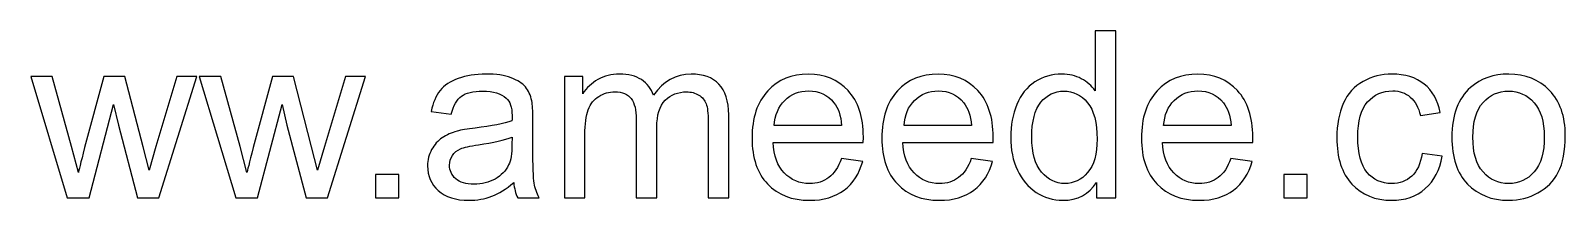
# Model space of a CAD drawing. Header units: millimetres. Extents: x -389 to 572, y -144 to 224.
# Drawn here: x 279 to 334.7, y -144.1 to -137.9 of the extents above; entities that cross this region are included whole.
import ezdxf

# ---------------------------------------------------------------- set-up
doc = ezdxf.new("R2010")
doc.units = ezdxf.units.MM
doc.header["$MEASUREMENT"] = 0
doc.layers.add('Layer 1', color=7, linetype='Continuous')

msp = doc.modelspace()

# ---------------------------------------------------------------- linework, layer by layer
at = {"layer": 'Layer 1', "color": 250}
for points, knots in [([(317.6914, -143.965), (317.6914, -143.965), (317.6914, -143.4076), (317.6914, -143.4076), (317.6914, -143.4076), (317.4135, -143.8408), (317.0042, -144.0581), (316.4638, -144.0581), (316.4638, -144.0581), (316.1138, -144.0581), (315.7921, -143.9622), (315.5, -143.7689), (315.5, -143.7689), (315.2065, -143.5769), (314.9793, -143.3074), (314.817, -142.9631), (314.817, -142.9631), (314.6561, -142.6174), (314.5757, -142.2209), (314.5757, -141.7721), (314.5757, -141.7721), (314.5757, -141.3347), (314.6491, -140.9382), (314.7944, -140.5811), (314.7944, -140.5811), (314.9412, -140.2255), (315.1599, -139.9518), (315.452, -139.7627), (315.452, -139.7627), (315.7427, -139.5722), (316.0701, -139.4776), (316.4299, -139.4776), (316.4299, -139.4776), (316.6952, -139.4776), (316.9309, -139.5341), (317.1369, -139.6456), (317.1369, -139.6456), (317.3429, -139.7571), (317.5108, -139.9038), (317.6406, -140.083), (317.6406, -140.083), (317.6406, -140.083), (317.6406, -137.9028), (317.6406, -137.9028), (317.6406, -137.9028), (317.6406, -137.9028), (318.3857, -137.9028), (318.3857, -137.9028), (318.3857, -137.9028), (318.3857, -137.9028), (318.3857, -143.965), (318.3857, -143.965), (318.3857, -143.965), (318.3857, -143.965), (317.6914, -143.965), (317.6914, -143.965)], [0, 0, 0, 0, 0.0666667, 0.0666667, 0.0666667, 0.0666667, 0.1333333, 0.1333333, 0.1333333, 0.1333333, 0.2, 0.2, 0.2, 0.2, 0.2666667, 0.2666667, 0.2666667, 0.2666667, 0.3333333, 0.3333333, 0.3333333, 0.3333333, 0.4, 0.4, 0.4, 0.4, 0.4666667, 0.4666667, 0.4666667, 0.4666667, 0.5333333, 0.5333333, 0.5333333, 0.5333333, 0.6, 0.6, 0.6, 0.6, 0.6666667, 0.6666667, 0.6666667, 0.6666667, 0.7333333, 0.7333333, 0.7333333, 0.7333333, 0.8, 0.8, 0.8, 0.8, 0.8666667, 0.8666667, 0.8666667, 0.8666667, 1, 1, 1, 1]), ([(280.3518, -143.965), (280.3518, -143.965), (279.024, -139.5708), (279.024, -139.5708), (279.024, -139.5708), (279.024, -139.5708), (279.8029, -139.5708), (279.8029, -139.5708), (279.8029, -139.5708), (279.8029, -139.5708), (280.5042, -142.1066), (280.5042, -142.1066), (280.5042, -142.1066), (280.5042, -142.1066), (280.7526, -143.0506), (280.7526, -143.0506), (280.7526, -143.0506), (280.7625, -143.004), (280.8387, -142.7021), (280.9798, -142.1447), (280.9798, -142.1447), (280.9798, -142.1447), (281.6755, -139.5708), (281.6755, -139.5708), (281.6755, -139.5708), (281.6755, -139.5708), (282.4389, -139.5708), (282.4389, -139.5708), (282.4389, -139.5708), (282.4389, -139.5708), (283.1007, -142.1221), (283.1007, -142.1221), (283.1007, -142.1221), (283.1007, -142.1221), (283.3166, -142.9589), (283.3166, -142.9589), (283.3166, -142.9589), (283.3166, -142.9589), (283.5692, -142.1108), (283.5692, -142.1108), (283.5692, -142.1108), (283.5692, -142.1108), (284.3284, -139.5708), (284.3284, -139.5708), (284.3284, -139.5708), (284.3284, -139.5708), (285.0523, -139.5708), (285.0523, -139.5708), (285.0523, -139.5708), (285.0523, -139.5708), (283.6736, -143.965), (283.6736, -143.965), (283.6736, -143.965), (283.6736, -143.965), (282.9031, -143.965), (282.9031, -143.965), (282.9031, -143.965), (282.9031, -143.965), (282.206, -141.3361), (282.206, -141.3361), (282.206, -141.3361), (282.206, -141.3361), (282.0296, -140.584), (282.0296, -140.584), (282.0296, -140.584), (282.0296, -140.584), (281.1406, -143.965), (281.1406, -143.965), (281.1406, -143.965), (281.1406, -143.965), (280.3518, -143.965), (280.3518, -143.965)], [0, 0, 0, 0, 0.0526316, 0.0526316, 0.0526316, 0.0526316, 0.1052632, 0.1052632, 0.1052632, 0.1052632, 0.1578947, 0.1578947, 0.1578947, 0.1578947, 0.2105263, 0.2105263, 0.2105263, 0.2105263, 0.2631579, 0.2631579, 0.2631579, 0.2631579, 0.3157895, 0.3157895, 0.3157895, 0.3157895, 0.3684211, 0.3684211, 0.3684211, 0.3684211, 0.4210526, 0.4210526, 0.4210526, 0.4210526, 0.4736842, 0.4736842, 0.4736842, 0.4736842, 0.5263158, 0.5263158, 0.5263158, 0.5263158, 0.5789474, 0.5789474, 0.5789474, 0.5789474, 0.6315789, 0.6315789, 0.6315789, 0.6315789, 0.6842105, 0.6842105, 0.6842105, 0.6842105, 0.7368421, 0.7368421, 0.7368421, 0.7368421, 0.7894737, 0.7894737, 0.7894737, 0.7894737, 0.8421053, 0.8421053, 0.8421053, 0.8421053, 0.8947368, 0.8947368, 0.8947368, 0.8947368, 1, 1, 1, 1]), ([(286.4662, -143.965), (286.4662, -143.965), (285.1384, -139.5708), (285.1384, -139.5708), (285.1384, -139.5708), (285.1384, -139.5708), (285.9173, -139.5708), (285.9173, -139.5708), (285.9173, -139.5708), (285.9173, -139.5708), (286.6186, -142.1066), (286.6186, -142.1066), (286.6186, -142.1066), (286.6186, -142.1066), (286.867, -143.0506), (286.867, -143.0506), (286.867, -143.0506), (286.8769, -143.004), (286.9531, -142.7021), (287.0942, -142.1447), (287.0942, -142.1447), (287.0942, -142.1447), (287.7899, -139.5708), (287.7899, -139.5708), (287.7899, -139.5708), (287.7899, -139.5708), (288.5533, -139.5708), (288.5533, -139.5708), (288.5533, -139.5708), (288.5533, -139.5708), (289.2151, -142.1221), (289.2151, -142.1221), (289.2151, -142.1221), (289.2151, -142.1221), (289.431, -142.9589), (289.431, -142.9589), (289.431, -142.9589), (289.431, -142.9589), (289.6836, -142.1108), (289.6836, -142.1108), (289.6836, -142.1108), (289.6836, -142.1108), (290.4428, -139.5708), (290.4428, -139.5708), (290.4428, -139.5708), (290.4428, -139.5708), (291.1667, -139.5708), (291.1667, -139.5708), (291.1667, -139.5708), (291.1667, -139.5708), (289.788, -143.965), (289.788, -143.965), (289.788, -143.965), (289.788, -143.965), (289.0175, -143.965), (289.0175, -143.965), (289.0175, -143.965), (289.0175, -143.965), (288.3204, -141.3361), (288.3204, -141.3361), (288.3204, -141.3361), (288.3204, -141.3361), (288.144, -140.584), (288.144, -140.584), (288.144, -140.584), (288.144, -140.584), (287.255, -143.965), (287.255, -143.965), (287.255, -143.965), (287.255, -143.965), (286.4662, -143.965), (286.4662, -143.965)], [0, 0, 0, 0, 0.0526316, 0.0526316, 0.0526316, 0.0526316, 0.1052632, 0.1052632, 0.1052632, 0.1052632, 0.1578947, 0.1578947, 0.1578947, 0.1578947, 0.2105263, 0.2105263, 0.2105263, 0.2105263, 0.2631579, 0.2631579, 0.2631579, 0.2631579, 0.3157895, 0.3157895, 0.3157895, 0.3157895, 0.3684211, 0.3684211, 0.3684211, 0.3684211, 0.4210526, 0.4210526, 0.4210526, 0.4210526, 0.4736842, 0.4736842, 0.4736842, 0.4736842, 0.5263158, 0.5263158, 0.5263158, 0.5263158, 0.5789474, 0.5789474, 0.5789474, 0.5789474, 0.6315789, 0.6315789, 0.6315789, 0.6315789, 0.6842105, 0.6842105, 0.6842105, 0.6842105, 0.7368421, 0.7368421, 0.7368421, 0.7368421, 0.7894737, 0.7894737, 0.7894737, 0.7894737, 0.8421053, 0.8421053, 0.8421053, 0.8421053, 0.8947368, 0.8947368, 0.8947368, 0.8947368, 1, 1, 1, 1]), ([(296.5458, -143.4147), (296.2692, -143.6503), (296.0025, -143.8154), (295.7471, -143.9128), (295.7471, -143.9128), (295.4917, -144.0102), (295.218, -144.0581), (294.9244, -144.0581), (294.9244, -144.0581), (294.4418, -144.0581), (294.0707, -143.941), (293.8111, -143.7054), (293.8111, -143.7054), (293.5514, -143.4711), (293.4216, -143.1705), (293.4216, -142.8051), (293.4216, -142.8051), (293.4216, -142.5906), (293.471, -142.3944), (293.5684, -142.2166), (293.5684, -142.2166), (293.6671, -142.0388), (293.7955, -141.8977), (293.9536, -141.7905), (293.9536, -141.7905), (294.113, -141.6832), (294.2908, -141.6014), (294.4898, -141.5463), (294.4898, -141.5463), (294.6366, -141.5082), (294.8581, -141.4716), (295.153, -141.4349), (295.153, -141.4349), (295.7542, -141.3643), (296.1987, -141.2782), (296.4823, -141.1795), (296.4823, -141.1795), (296.4851, -141.0779), (296.4865, -141.0129), (296.4865, -140.9861), (296.4865, -140.9861), (296.4865, -140.6842), (296.416, -140.4711), (296.2749, -140.3469), (296.2749, -140.3469), (296.0844, -140.179), (295.8007, -140.0957), (295.4254, -140.0957), (295.4254, -140.0957), (295.074, -140.0957), (294.8144, -140.1578), (294.6479, -140.2806), (294.6479, -140.2806), (294.4799, -140.4033), (294.3572, -140.6207), (294.2767, -140.9339), (294.2767, -140.9339), (294.2767, -140.9339), (293.5486, -140.8323), (293.5486, -140.8323), (293.5486, -140.8323), (293.6149, -140.5205), (293.7236, -140.2679), (293.876, -140.076), (293.876, -140.076), (294.0284, -139.8841), (294.2485, -139.7373), (294.5364, -139.6329), (294.5364, -139.6329), (294.8228, -139.5299), (295.1573, -139.4776), (295.5355, -139.4776), (295.5355, -139.4776), (295.9108, -139.4776), (296.217, -139.5214), (296.4527, -139.6103), (296.4527, -139.6103), (296.6869, -139.6992), (296.8605, -139.8093), (296.9706, -139.9433), (296.9706, -139.9433), (297.0806, -140.0774), (297.1582, -140.2467), (297.2034, -140.4513), (297.2034, -140.4513), (297.2274, -140.5783), (297.2401, -140.8069), (297.2401, -141.1357), (297.2401, -141.1357), (297.2401, -141.1357), (297.2401, -142.1235), (297.2401, -142.1235), (297.2401, -142.1235), (297.2401, -142.8135), (297.2556, -143.2496), (297.2866, -143.4344), (297.2866, -143.4344), (297.3163, -143.6193), (297.3784, -143.7957), (297.4687, -143.965), (297.4687, -143.965), (297.4687, -143.965), (296.6897, -143.965), (296.6897, -143.965), (296.6897, -143.965), (296.615, -143.8084), (296.567, -143.6249), (296.5458, -143.4147)], [0, 0, 0, 0, 0.0357143, 0.0357143, 0.0357143, 0.0357143, 0.0714286, 0.0714286, 0.0714286, 0.0714286, 0.1071429, 0.1071429, 0.1071429, 0.1071429, 0.1428571, 0.1428571, 0.1428571, 0.1428571, 0.1785714, 0.1785714, 0.1785714, 0.1785714, 0.2142857, 0.2142857, 0.2142857, 0.2142857, 0.25, 0.25, 0.25, 0.25, 0.2857143, 0.2857143, 0.2857143, 0.2857143, 0.3214286, 0.3214286, 0.3214286, 0.3214286, 0.3571429, 0.3571429, 0.3571429, 0.3571429, 0.3928571, 0.3928571, 0.3928571, 0.3928571, 0.4285714, 0.4285714, 0.4285714, 0.4285714, 0.4642857, 0.4642857, 0.4642857, 0.4642857, 0.5, 0.5, 0.5, 0.5, 0.5357143, 0.5357143, 0.5357143, 0.5357143, 0.5714286, 0.5714286, 0.5714286, 0.5714286, 0.6071429, 0.6071429, 0.6071429, 0.6071429, 0.6428571, 0.6428571, 0.6428571, 0.6428571, 0.6785714, 0.6785714, 0.6785714, 0.6785714, 0.7142857, 0.7142857, 0.7142857, 0.7142857, 0.75, 0.75, 0.75, 0.75, 0.7857143, 0.7857143, 0.7857143, 0.7857143, 0.8214286, 0.8214286, 0.8214286, 0.8214286, 0.8571429, 0.8571429, 0.8571429, 0.8571429, 0.8928571, 0.8928571, 0.8928571, 0.8928571, 0.9285714, 0.9285714, 0.9285714, 0.9285714, 1, 1, 1, 1]), ([(298.3845, -143.965), (298.3845, -143.965), (298.3845, -139.5708), (298.3845, -139.5708), (298.3845, -139.5708), (298.3845, -139.5708), (299.0534, -139.5708), (299.0534, -139.5708), (299.0534, -139.5708), (299.0534, -139.5708), (299.0534, -140.1917), (299.0534, -140.1917), (299.0534, -140.1917), (299.1902, -139.9772), (299.3737, -139.8036), (299.6023, -139.6738), (299.6023, -139.6738), (299.8309, -139.5426), (300.0905, -139.4776), (300.3826, -139.4776), (300.3826, -139.4776), (300.7072, -139.4776), (300.9739, -139.5454), (301.1813, -139.6794), (301.1813, -139.6794), (301.3888, -139.8149), (301.5355, -140.0026), (301.6202, -140.2453), (301.6202, -140.2453), (301.9701, -139.7331), (302.4231, -139.4776), (302.9819, -139.4776), (302.9819, -139.4776), (303.4194, -139.4776), (303.7566, -139.5976), (303.9909, -139.8389), (303.9909, -139.8389), (304.2265, -140.0802), (304.3451, -140.4513), (304.3451, -140.9523), (304.3451, -140.9523), (304.3451, -140.9523), (304.3451, -143.965), (304.3451, -143.965), (304.3451, -143.965), (304.3451, -143.965), (303.6, -143.965), (303.6, -143.965), (303.6, -143.965), (303.6, -143.965), (303.6, -141.1992), (303.6, -141.1992), (303.6, -141.1992), (303.6, -140.9029), (303.5746, -140.6884), (303.5266, -140.5572), (303.5266, -140.5572), (303.4786, -140.4259), (303.3911, -140.3215), (303.2627, -140.2411), (303.2627, -140.2411), (303.1357, -140.1606), (302.9862, -140.1211), (302.8154, -140.1211), (302.8154, -140.1211), (302.505, -140.1211), (302.2481, -140.2241), (302.0435, -140.4287), (302.0435, -140.4287), (301.8389, -140.6348), (301.7373, -140.9636), (301.7373, -141.4151), (301.7373, -141.4151), (301.7373, -141.4151), (301.7373, -143.965), (301.7373, -143.965), (301.7373, -143.965), (301.7373, -143.965), (300.9922, -143.965), (300.9922, -143.965), (300.9922, -143.965), (300.9922, -143.965), (300.9922, -141.1131), (300.9922, -141.1131), (300.9922, -141.1131), (300.9922, -140.7829), (300.9316, -140.5346), (300.8102, -140.3695), (300.8102, -140.3695), (300.6889, -140.2044), (300.4899, -140.1211), (300.2147, -140.1211), (300.2147, -140.1211), (300.0059, -140.1211), (299.8126, -140.1762), (299.6348, -140.2862), (299.6348, -140.2862), (299.457, -140.3963), (299.3285, -140.5572), (299.2481, -140.7702), (299.2481, -140.7702), (299.1691, -140.9819), (299.1296, -141.2881), (299.1296, -141.6875), (299.1296, -141.6875), (299.1296, -141.6875), (299.1296, -143.965), (299.1296, -143.965), (299.1296, -143.965), (299.1296, -143.965), (298.3845, -143.965), (298.3845, -143.965)], [0, 0, 0, 0, 0.0344828, 0.0344828, 0.0344828, 0.0344828, 0.0689655, 0.0689655, 0.0689655, 0.0689655, 0.1034483, 0.1034483, 0.1034483, 0.1034483, 0.137931, 0.137931, 0.137931, 0.137931, 0.1724138, 0.1724138, 0.1724138, 0.1724138, 0.2068966, 0.2068966, 0.2068966, 0.2068966, 0.2413793, 0.2413793, 0.2413793, 0.2413793, 0.2758621, 0.2758621, 0.2758621, 0.2758621, 0.3103448, 0.3103448, 0.3103448, 0.3103448, 0.3448276, 0.3448276, 0.3448276, 0.3448276, 0.3793103, 0.3793103, 0.3793103, 0.3793103, 0.4137931, 0.4137931, 0.4137931, 0.4137931, 0.4482759, 0.4482759, 0.4482759, 0.4482759, 0.4827586, 0.4827586, 0.4827586, 0.4827586, 0.5172414, 0.5172414, 0.5172414, 0.5172414, 0.5517241, 0.5517241, 0.5517241, 0.5517241, 0.5862069, 0.5862069, 0.5862069, 0.5862069, 0.6206897, 0.6206897, 0.6206897, 0.6206897, 0.6551724, 0.6551724, 0.6551724, 0.6551724, 0.6896552, 0.6896552, 0.6896552, 0.6896552, 0.7241379, 0.7241379, 0.7241379, 0.7241379, 0.7586207, 0.7586207, 0.7586207, 0.7586207, 0.7931034, 0.7931034, 0.7931034, 0.7931034, 0.8275862, 0.8275862, 0.8275862, 0.8275862, 0.862069, 0.862069, 0.862069, 0.862069, 0.8965517, 0.8965517, 0.8965517, 0.8965517, 0.9310345, 0.9310345, 0.9310345, 0.9310345, 1, 1, 1, 1]), ([(308.4345, -142.5426), (308.4345, -142.5426), (309.205, -142.6442), (309.205, -142.6442), (309.205, -142.6442), (309.085, -143.0915), (308.8607, -143.4401), (308.5333, -143.687), (308.5333, -143.687), (308.2059, -143.934), (307.7882, -144.0581), (307.2788, -144.0581), (307.2788, -144.0581), (306.6382, -144.0581), (306.1302, -143.8606), (305.7548, -143.4655), (305.7548, -143.4655), (305.3794, -143.0718), (305.1918, -142.5172), (305.1918, -141.8046), (305.1918, -141.8046), (305.1918, -141.068), (305.3809, -140.4951), (305.7604, -140.0887), (305.7604, -140.0887), (306.14, -139.6808), (306.6325, -139.4776), (307.2379, -139.4776), (307.2379, -139.4776), (307.8235, -139.4776), (308.3019, -139.6766), (308.673, -140.076), (308.673, -140.076), (309.0441, -140.4753), (309.2304, -141.0369), (309.2304, -141.7608), (309.2304, -141.7608), (309.2304, -141.8046), (309.229, -141.8709), (309.2262, -141.9584), (309.2262, -141.9584), (309.2262, -141.9584), (305.9538, -141.9584), (305.9538, -141.9584), (305.9538, -141.9584), (305.982, -142.4396), (306.1175, -142.8093), (306.363, -143.0647), (306.363, -143.0647), (306.6071, -143.3201), (306.9133, -143.4485), (307.2788, -143.4485), (307.2788, -143.4485), (307.5512, -143.4485), (307.784, -143.3766), (307.9759, -143.2326), (307.9759, -143.2326), (308.1692, -143.0887), (308.3216, -142.8587), (308.4345, -142.5426)], [0, 0, 0, 0, 0.0625, 0.0625, 0.0625, 0.0625, 0.125, 0.125, 0.125, 0.125, 0.1875, 0.1875, 0.1875, 0.1875, 0.25, 0.25, 0.25, 0.25, 0.3125, 0.3125, 0.3125, 0.3125, 0.375, 0.375, 0.375, 0.375, 0.4375, 0.4375, 0.4375, 0.4375, 0.5, 0.5, 0.5, 0.5, 0.5625, 0.5625, 0.5625, 0.5625, 0.625, 0.625, 0.625, 0.625, 0.6875, 0.6875, 0.6875, 0.6875, 0.75, 0.75, 0.75, 0.75, 0.8125, 0.8125, 0.8125, 0.8125, 0.875, 0.875, 0.875, 0.875, 1, 1, 1, 1]), ([(313.1434, -142.5426), (313.1434, -142.5426), (313.9139, -142.6442), (313.9139, -142.6442), (313.9139, -142.6442), (313.7939, -143.0915), (313.5696, -143.4401), (313.2422, -143.687), (313.2422, -143.687), (312.9148, -143.934), (312.4971, -144.0581), (311.9877, -144.0581), (311.9877, -144.0581), (311.3471, -144.0581), (310.8391, -143.8606), (310.4637, -143.4655), (310.4637, -143.4655), (310.0883, -143.0718), (309.9007, -142.5172), (309.9007, -141.8046), (309.9007, -141.8046), (309.9007, -141.068), (310.0898, -140.4951), (310.4693, -140.0887), (310.4693, -140.0887), (310.8489, -139.6808), (311.3414, -139.4776), (311.9468, -139.4776), (311.9468, -139.4776), (312.5324, -139.4776), (313.0108, -139.6766), (313.3819, -140.076), (313.3819, -140.076), (313.753, -140.4753), (313.9393, -141.0369), (313.9393, -141.7608), (313.9393, -141.7608), (313.9393, -141.8046), (313.9379, -141.8709), (313.9351, -141.9584), (313.9351, -141.9584), (313.9351, -141.9584), (310.6627, -141.9584), (310.6627, -141.9584), (310.6627, -141.9584), (310.6909, -142.4396), (310.8264, -142.8093), (311.0719, -143.0647), (311.0719, -143.0647), (311.316, -143.3201), (311.6222, -143.4485), (311.9877, -143.4485), (311.9877, -143.4485), (312.2601, -143.4485), (312.4929, -143.3766), (312.6848, -143.2326), (312.6848, -143.2326), (312.8781, -143.0887), (313.0305, -142.8587), (313.1434, -142.5426)], [0, 0, 0, 0, 0.0625, 0.0625, 0.0625, 0.0625, 0.125, 0.125, 0.125, 0.125, 0.1875, 0.1875, 0.1875, 0.1875, 0.25, 0.25, 0.25, 0.25, 0.3125, 0.3125, 0.3125, 0.3125, 0.375, 0.375, 0.375, 0.375, 0.4375, 0.4375, 0.4375, 0.4375, 0.5, 0.5, 0.5, 0.5, 0.5625, 0.5625, 0.5625, 0.5625, 0.625, 0.625, 0.625, 0.625, 0.6875, 0.6875, 0.6875, 0.6875, 0.75, 0.75, 0.75, 0.75, 0.8125, 0.8125, 0.8125, 0.8125, 0.875, 0.875, 0.875, 0.875, 1, 1, 1, 1]), ([(322.5612, -142.5426), (322.5612, -142.5426), (323.3317, -142.6442), (323.3317, -142.6442), (323.3317, -142.6442), (323.2117, -143.0915), (322.9874, -143.4401), (322.66, -143.687), (322.66, -143.687), (322.3326, -143.934), (321.9149, -144.0581), (321.4055, -144.0581), (321.4055, -144.0581), (320.7649, -144.0581), (320.2569, -143.8606), (319.8815, -143.4655), (319.8815, -143.4655), (319.5061, -143.0718), (319.3185, -142.5172), (319.3185, -141.8046), (319.3185, -141.8046), (319.3185, -141.068), (319.5076, -140.4951), (319.8871, -140.0887), (319.8871, -140.0887), (320.2667, -139.6808), (320.7592, -139.4776), (321.3646, -139.4776), (321.3646, -139.4776), (321.9502, -139.4776), (322.4286, -139.6766), (322.7997, -140.076), (322.7997, -140.076), (323.1708, -140.4753), (323.3571, -141.0369), (323.3571, -141.7608), (323.3571, -141.7608), (323.3571, -141.8046), (323.3557, -141.8709), (323.3529, -141.9584), (323.3529, -141.9584), (323.3529, -141.9584), (320.0805, -141.9584), (320.0805, -141.9584), (320.0805, -141.9584), (320.1087, -142.4396), (320.2442, -142.8093), (320.4897, -143.0647), (320.4897, -143.0647), (320.7338, -143.3201), (321.04, -143.4485), (321.4055, -143.4485), (321.4055, -143.4485), (321.6779, -143.4485), (321.9107, -143.3766), (322.1026, -143.2326), (322.1026, -143.2326), (322.2959, -143.0887), (322.4483, -142.8587), (322.5612, -142.5426)], [0, 0, 0, 0, 0.0625, 0.0625, 0.0625, 0.0625, 0.125, 0.125, 0.125, 0.125, 0.1875, 0.1875, 0.1875, 0.1875, 0.25, 0.25, 0.25, 0.25, 0.3125, 0.3125, 0.3125, 0.3125, 0.375, 0.375, 0.375, 0.375, 0.4375, 0.4375, 0.4375, 0.4375, 0.5, 0.5, 0.5, 0.5, 0.5625, 0.5625, 0.5625, 0.5625, 0.625, 0.625, 0.625, 0.625, 0.6875, 0.6875, 0.6875, 0.6875, 0.75, 0.75, 0.75, 0.75, 0.8125, 0.8125, 0.8125, 0.8125, 0.875, 0.875, 0.875, 0.875, 1, 1, 1, 1]), ([(329.4954, -142.3563), (329.4954, -142.3563), (330.2235, -142.4579), (330.2235, -142.4579), (330.2235, -142.4579), (330.1431, -142.9589), (329.9399, -143.3498), (329.6111, -143.6334), (329.6111, -143.6334), (329.2823, -143.917), (328.8773, -144.0581), (328.399, -144.0581), (328.399, -144.0581), (327.7993, -144.0581), (327.3166, -143.862), (326.9526, -143.4697), (326.9526, -143.4697), (326.5871, -143.0774), (326.4051, -142.5158), (326.4051, -141.7848), (326.4051, -141.7848), (326.4051, -141.3107), (326.4841, -140.8972), (326.6407, -140.5416), (326.6407, -140.5416), (326.7974, -140.1874), (327.0358, -139.9207), (327.3576, -139.7444), (327.3576, -139.7444), (327.6779, -139.5665), (328.0264, -139.4776), (328.4046, -139.4776), (328.4046, -139.4776), (328.8802, -139.4776), (329.271, -139.5976), (329.573, -139.8389), (329.573, -139.8389), (329.8764, -140.0802), (330.0711, -140.4231), (330.1558, -140.8662), (330.1558, -140.8662), (330.1558, -140.8662), (329.4361, -140.9763), (329.4361, -140.9763), (329.4361, -140.9763), (329.367, -140.6813), (329.2456, -140.4598), (329.0693, -140.3102), (329.0693, -140.3102), (328.8943, -140.162), (328.6826, -140.0873), (328.4343, -140.0873), (328.4343, -140.0873), (328.0589, -140.0873), (327.7541, -140.2213), (327.5184, -140.4894), (327.5184, -140.4894), (327.2842, -140.7589), (327.1671, -141.1823), (327.1671, -141.7637), (327.1671, -141.7637), (327.1671, -142.3535), (327.28, -142.7811), (327.5057, -143.0478), (327.5057, -143.0478), (327.7329, -143.3145), (328.0279, -143.4485), (328.3905, -143.4485), (328.3905, -143.4485), (328.684, -143.4485), (328.9281, -143.3596), (329.1229, -143.1804), (329.1229, -143.1804), (329.319, -143.0026), (329.4432, -142.7275), (329.4954, -142.3563)], [0, 0, 0, 0, 0.05, 0.05, 0.05, 0.05, 0.1, 0.1, 0.1, 0.1, 0.15, 0.15, 0.15, 0.15, 0.2, 0.2, 0.2, 0.2, 0.25, 0.25, 0.25, 0.25, 0.3, 0.3, 0.3, 0.3, 0.35, 0.35, 0.35, 0.35, 0.4, 0.4, 0.4, 0.4, 0.45, 0.45, 0.45, 0.45, 0.5, 0.5, 0.5, 0.5, 0.55, 0.55, 0.55, 0.55, 0.6, 0.6, 0.6, 0.6, 0.65, 0.65, 0.65, 0.65, 0.7, 0.7, 0.7, 0.7, 0.75, 0.75, 0.75, 0.75, 0.8, 0.8, 0.8, 0.8, 0.85, 0.85, 0.85, 0.85, 0.9, 0.9, 0.9, 0.9, 1, 1, 1, 1]), ([(330.5792, -141.7679), (330.5792, -140.9565), (330.805, -140.3554), (331.2579, -139.9645), (331.2579, -139.9645), (331.6347, -139.6399), (332.0962, -139.4776), (332.6394, -139.4776), (332.6394, -139.4776), (333.242, -139.4776), (333.7359, -139.6752), (334.1197, -140.0703), (334.1197, -140.0703), (334.5021, -140.464), (334.694, -141.0101), (334.694, -141.7058), (334.694, -141.7058), (334.694, -142.2702), (334.6094, -142.7133), (334.44, -143.0365), (334.44, -143.0365), (334.2707, -143.3596), (334.0237, -143.6108), (333.6992, -143.79), (333.6992, -143.79), (333.376, -143.9692), (333.0218, -144.0581), (332.6394, -144.0581), (332.6394, -144.0581), (332.0242, -144.0581), (331.5275, -143.862), (331.1479, -143.4683), (331.1479, -143.4683), (330.7683, -143.0746), (330.5792, -142.5073), (330.5792, -141.7679)], [0, 0, 0, 0, 0.1, 0.1, 0.1, 0.1, 0.2, 0.2, 0.2, 0.2, 0.3, 0.3, 0.3, 0.3, 0.4, 0.4, 0.4, 0.4, 0.5, 0.5, 0.5, 0.5, 0.6, 0.6, 0.6, 0.6, 0.7, 0.7, 0.7, 0.7, 0.8, 0.8, 0.8, 0.8, 1, 1, 1, 1]), ([(305.9961, -141.3488), (305.9961, -141.3488), (308.443, -141.3488), (308.443, -141.3488), (308.443, -141.3488), (308.4105, -140.9791), (308.316, -140.7025), (308.1622, -140.5176), (308.1622, -140.5176), (307.9265, -140.2312), (307.6189, -140.0873), (307.2421, -140.0873), (307.2421, -140.0873), (306.9006, -140.0873), (306.6142, -140.2016), (306.3813, -140.4302), (306.3813, -140.4302), (306.1499, -140.6588), (306.0215, -140.965), (305.9961, -141.3488)], [0, 0, 0, 0, 0.1666667, 0.1666667, 0.1666667, 0.1666667, 0.3333333, 0.3333333, 0.3333333, 0.3333333, 0.5, 0.5, 0.5, 0.5, 0.6666667, 0.6666667, 0.6666667, 0.6666667, 1, 1, 1, 1]), ([(310.705, -141.3488), (310.705, -141.3488), (313.1519, -141.3488), (313.1519, -141.3488), (313.1519, -141.3488), (313.1194, -140.9791), (313.0249, -140.7025), (312.8711, -140.5176), (312.8711, -140.5176), (312.6354, -140.2312), (312.3278, -140.0873), (311.951, -140.0873), (311.951, -140.0873), (311.6095, -140.0873), (311.3231, -140.2016), (311.0902, -140.4302), (311.0902, -140.4302), (310.8588, -140.6588), (310.7304, -140.965), (310.705, -141.3488)], [0, 0, 0, 0, 0.1666667, 0.1666667, 0.1666667, 0.1666667, 0.3333333, 0.3333333, 0.3333333, 0.3333333, 0.5, 0.5, 0.5, 0.5, 0.6666667, 0.6666667, 0.6666667, 0.6666667, 1, 1, 1, 1]), ([(315.3377, -141.7735), (315.3377, -142.3352), (315.4562, -142.7543), (315.6947, -143.0323), (315.6947, -143.0323), (315.9318, -143.3102), (316.2126, -143.4485), (316.5357, -143.4485), (316.5357, -143.4485), (316.8617, -143.4485), (317.1383, -143.3159), (317.3669, -143.0506), (317.3669, -143.0506), (317.5941, -142.7853), (317.7084, -142.3803), (317.7084, -141.8356), (317.7084, -141.8356), (317.7084, -141.2373), (317.5927, -140.797), (317.3598, -140.5162), (317.3598, -140.5162), (317.1284, -140.2354), (316.842, -140.0957), (316.5019, -140.0957), (316.5019, -140.0957), (316.1703, -140.0957), (315.8937, -140.2298), (315.6707, -140.4993), (315.6707, -140.4993), (315.4492, -140.7688), (315.3377, -141.1936), (315.3377, -141.7735)], [0, 0, 0, 0, 0.1111111, 0.1111111, 0.1111111, 0.1111111, 0.2222222, 0.2222222, 0.2222222, 0.2222222, 0.3333333, 0.3333333, 0.3333333, 0.3333333, 0.4444444, 0.4444444, 0.4444444, 0.4444444, 0.5555556, 0.5555556, 0.5555556, 0.5555556, 0.6666667, 0.6666667, 0.6666667, 0.6666667, 0.7777778, 0.7777778, 0.7777778, 0.7777778, 1, 1, 1, 1]), ([(320.1228, -141.3488), (320.1228, -141.3488), (322.5697, -141.3488), (322.5697, -141.3488), (322.5697, -141.3488), (322.5372, -140.9791), (322.4427, -140.7025), (322.2889, -140.5176), (322.2889, -140.5176), (322.0532, -140.2312), (321.7456, -140.0873), (321.3688, -140.0873), (321.3688, -140.0873), (321.0273, -140.0873), (320.7409, -140.2016), (320.508, -140.4302), (320.508, -140.4302), (320.2766, -140.6588), (320.1482, -140.965), (320.1228, -141.3488)], [0, 0, 0, 0, 0.1666667, 0.1666667, 0.1666667, 0.1666667, 0.3333333, 0.3333333, 0.3333333, 0.3333333, 0.5, 0.5, 0.5, 0.5, 0.6666667, 0.6666667, 0.6666667, 0.6666667, 1, 1, 1, 1]), ([(331.3412, -141.7693), (331.3412, -142.3309), (331.464, -142.7514), (331.7095, -143.0294), (331.7095, -143.0294), (331.9565, -143.3088), (332.2655, -143.4485), (332.6394, -143.4485), (332.6394, -143.4485), (333.0091, -143.4485), (333.3168, -143.3088), (333.5637, -143.028), (333.5637, -143.028), (333.8092, -142.7472), (333.932, -142.3196), (333.932, -141.7453), (333.932, -141.7453), (333.932, -141.2034), (333.8078, -140.7928), (333.5609, -140.5148), (333.5609, -140.5148), (333.3139, -140.2354), (333.0063, -140.0957), (332.6394, -140.0957), (332.6394, -140.0957), (332.2655, -140.0957), (331.9565, -140.234), (331.7095, -140.512), (331.7095, -140.512), (331.464, -140.79), (331.3412, -141.2091), (331.3412, -141.7693)], [0, 0, 0, 0, 0.1111111, 0.1111111, 0.1111111, 0.1111111, 0.2222222, 0.2222222, 0.2222222, 0.2222222, 0.3333333, 0.3333333, 0.3333333, 0.3333333, 0.4444444, 0.4444444, 0.4444444, 0.4444444, 0.5555556, 0.5555556, 0.5555556, 0.5555556, 0.6666667, 0.6666667, 0.6666667, 0.6666667, 0.7777778, 0.7777778, 0.7777778, 0.7777778, 1, 1, 1, 1]), ([(296.4865, -141.7637), (296.2156, -141.8737), (295.8092, -141.9669), (295.2673, -142.0431), (295.2673, -142.0431), (294.9597, -142.0868), (294.7424, -142.1362), (294.6154, -142.1912), (294.6154, -142.1912), (294.4884, -142.2463), (294.391, -142.3267), (294.3219, -142.4311), (294.3219, -142.4311), (294.2527, -142.5369), (294.2175, -142.6541), (294.2175, -142.7839), (294.2175, -142.7839), (294.2175, -142.98), (294.2923, -143.1451), (294.4432, -143.2764), (294.4432, -143.2764), (294.5942, -143.4076), (294.8144, -143.4739), (295.1037, -143.4739), (295.1037, -143.4739), (295.3901, -143.4739), (295.6455, -143.4118), (295.8699, -143.2863), (295.8699, -143.2863), (296.0928, -143.1621), (296.2579, -142.9913), (296.3624, -142.7754), (296.3624, -142.7754), (296.4428, -142.6075), (296.4823, -142.3606), (296.4823, -142.0346), (296.4823, -142.0346), (296.4823, -142.0346), (296.4865, -141.7637), (296.4865, -141.7637)], [0, 0, 0, 0, 0.0909091, 0.0909091, 0.0909091, 0.0909091, 0.1818182, 0.1818182, 0.1818182, 0.1818182, 0.2727273, 0.2727273, 0.2727273, 0.2727273, 0.3636364, 0.3636364, 0.3636364, 0.3636364, 0.4545455, 0.4545455, 0.4545455, 0.4545455, 0.5454545, 0.5454545, 0.5454545, 0.5454545, 0.6363636, 0.6363636, 0.6363636, 0.6363636, 0.7272727, 0.7272727, 0.7272727, 0.7272727, 0.8181818, 0.8181818, 0.8181818, 0.8181818, 1, 1, 1, 1]), ([(291.535, -143.965), (291.535, -143.965), (291.535, -143.1183), (291.535, -143.1183), (291.535, -143.1183), (291.535, -143.1183), (292.3816, -143.1183), (292.3816, -143.1183), (292.3816, -143.1183), (292.3816, -143.1183), (292.3816, -143.965), (292.3816, -143.965), (292.3816, -143.965), (292.3816, -143.965), (291.535, -143.965), (291.535, -143.965)], [0, 0, 0, 0, 0.2, 0.2, 0.2, 0.2, 0.4, 0.4, 0.4, 0.4, 0.6, 0.6, 0.6, 0.6, 1, 1, 1, 1]), ([(324.4846, -143.965), (324.4846, -143.965), (324.4846, -143.1183), (324.4846, -143.1183), (324.4846, -143.1183), (324.4846, -143.1183), (325.3312, -143.1183), (325.3312, -143.1183), (325.3312, -143.1183), (325.3312, -143.1183), (325.3312, -143.965), (325.3312, -143.965), (325.3312, -143.965), (325.3312, -143.965), (324.4846, -143.965), (324.4846, -143.965)], [0, 0, 0, 0, 0.2, 0.2, 0.2, 0.2, 0.4, 0.4, 0.4, 0.4, 0.6, 0.6, 0.6, 0.6, 1, 1, 1, 1])]:
    msp.add_open_spline(points, degree=3, knots=knots, dxfattribs=at)

doc.saveas('drawing.dxf')
